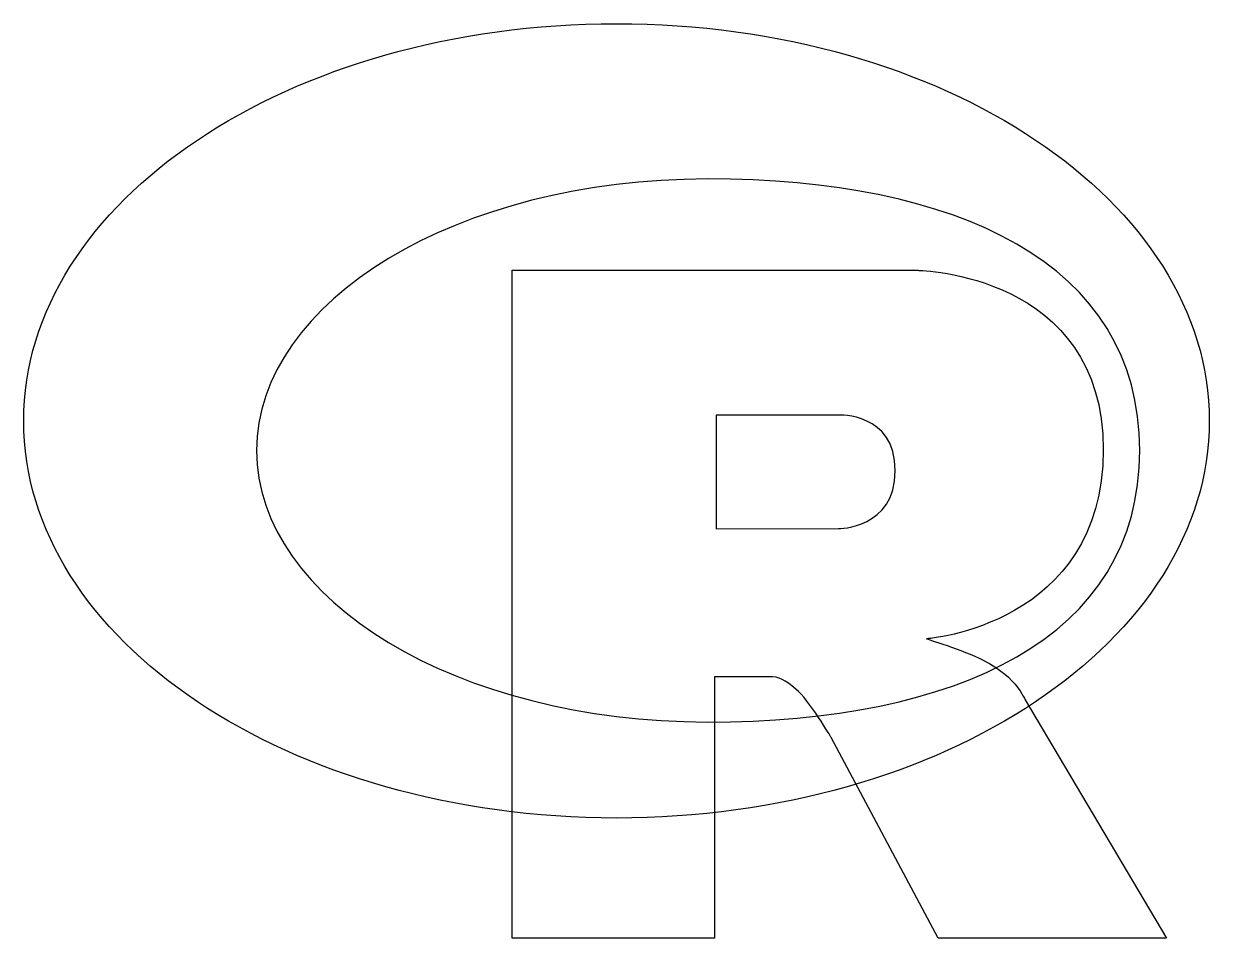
# Model space of a CAD drawing. Extents: x 1 to 722, y 2 to 558.
import ezdxf

# ---------------------------------------------------------------- set-up
doc = ezdxf.new("R2010")
doc.units = 0
doc.layers.get('0').update_dxf_attribs({"linetype": 'CONTINUOUS'})

msp = doc.modelspace()

# ---------------------------------------------------------------- linework, layer by layer
at = {"color": 7}
for p, q in [((416.641, 463.594), (416.641, 463.594)), ((298, 1.974), (298, 408.062)), ((298, 408.062), (545, 408.062)), ((422.037, 320.024), (422, 250.974)), ((496.5, 319.976), (422.037, 320.024)), ((496.5, 319.976), (496.5, 319.976)), ((422, 250.974), (496.5, 250.998)), ((550, 184), (550, 184)), ((454, 161), (420.974, 161)), ((420.974, 161), (421, 2.026)), ((610, 147), (696, 2)), ((557, 1.938), (492, 124)), ((361.453, 75.063), (361.453, 75.063)), ((421, 2.026), (298, 1.974)), ((696, 2), (557, 1.938))]:
    msp.add_line(p, q, dxfattribs=at)
for points in [[(0.906, 316.531), (0.906, 449.891), (162.329, 558), (361.453, 558)], [(361.453, 558), (560.578, 558), (722, 449.891), (722, 316.531)], [(416.641, 463.594), (265.289, 463.594), (142.594, 389.686), (142.594, 298.516)], [(679.687, 298.516), (679.687, 413.029), (567.992, 463.594), (416.641, 463.594)], [(545, 408.062), (545, 408.062), (657.5, 406.033), (657.5, 299)], [(531, 286.123), (531, 321.845), (496.5, 319.976), (496.5, 319.976)], [(361.453, 75.063), (162.329, 75.063), (0.906, 183.172), (0.906, 316.531)], [(722, 316.531), (722, 183.172), (560.578, 75.063), (361.453, 75.063)], [(142.594, 298.516), (142.594, 207.346), (265.289, 133.438), (416.641, 133.438)], [(416.641, 133.438), (567.992, 133.438), (679.687, 183.967), (679.687, 298.516)], [(657.5, 299), (657.5, 191.967), (550, 184), (550, 184)], [(496.5, 250.998), (496.5, 250.998), (531, 251.105), (531, 286.123)], [(550, 184), (550, 184), (571.822, 177.415), (584.5, 171)], [(584.5, 171), (588.899, 168.774), (596.51, 164.332), (602, 158.5)], [(470.5, 153.5), (463.668, 159.031), (460.755, 161), (454, 161)], [(492, 124), (492, 124), (478.69, 146.869), (470.5, 153.5)], [(602, 158.5), (607.378, 152.788), (610, 147), (610, 147)]]:
    msp.add_open_spline(points, degree=3, dxfattribs=at)

doc.saveas('drawing.dxf')
